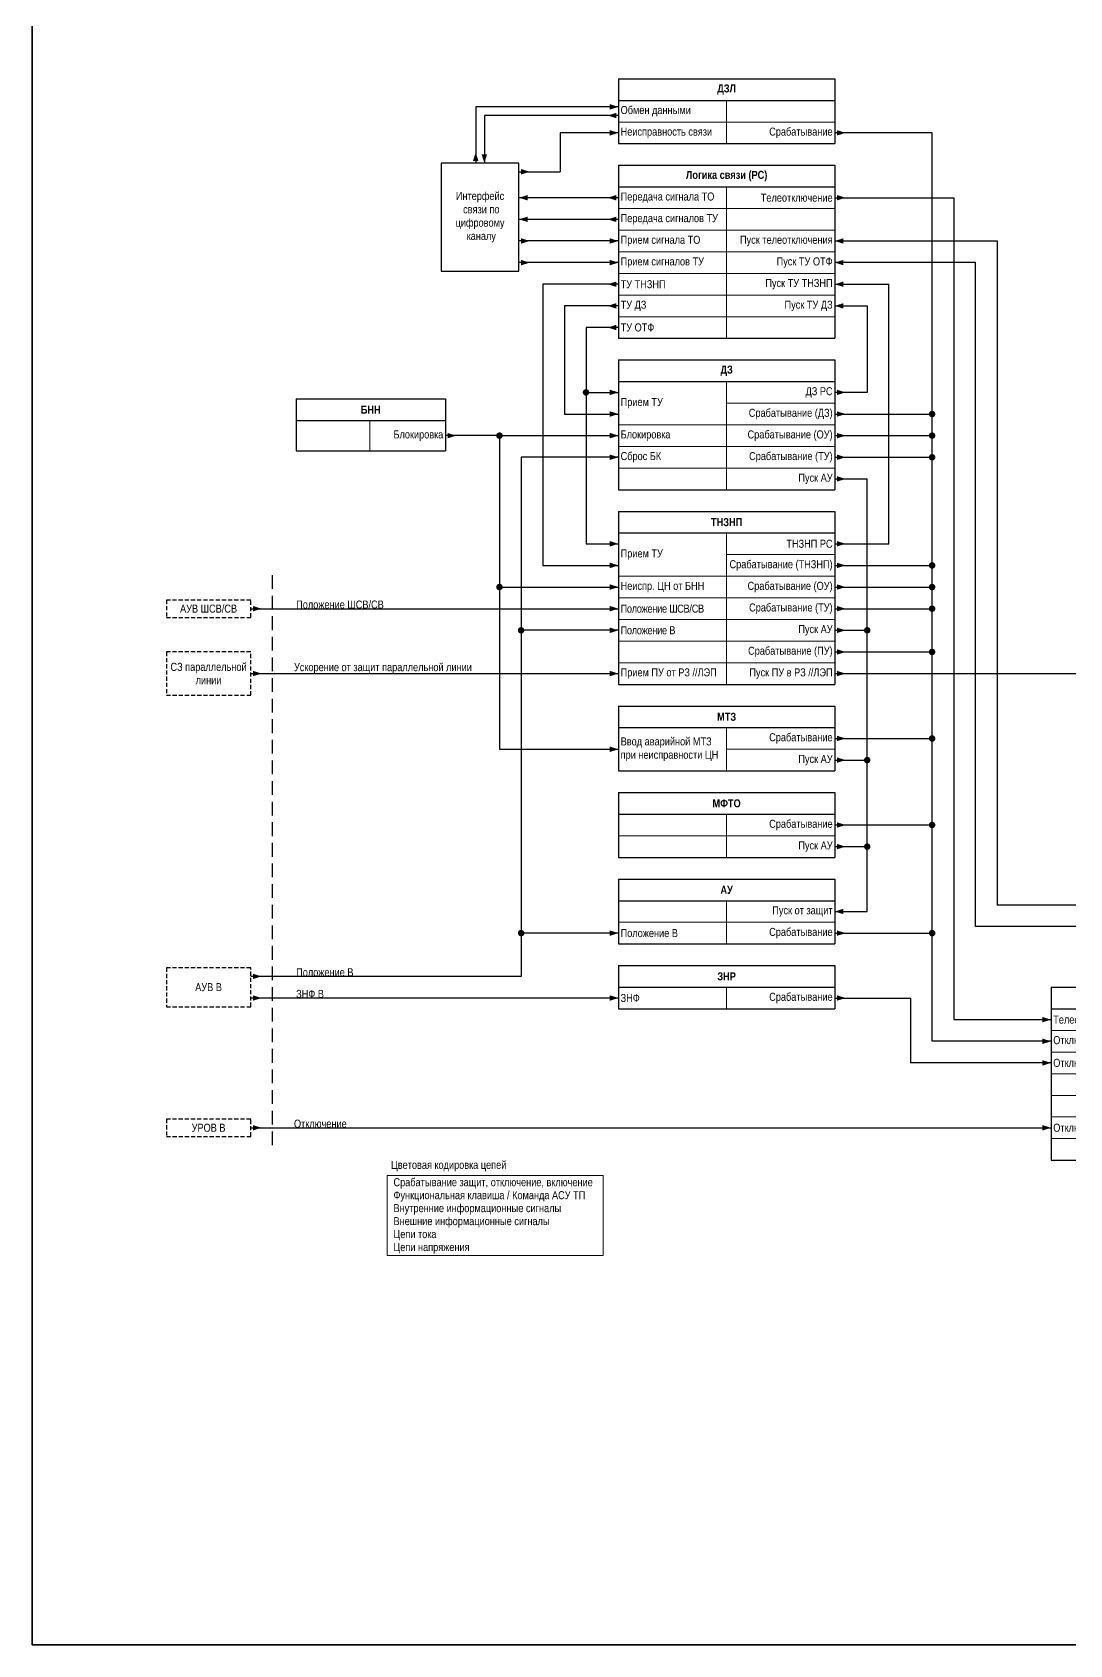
# Model space of a CAD drawing. Header units: millimetres. Extents: x -14593 to 14732, y -17400 to 5232.
# Drawn here: x 3979 to 4459, y -1124 to -378 of the extents above; entities that cross this region are included whole.
import ezdxf
from ezdxf.enums import TextEntityAlignment as Align

# ---------------------------------------------------------------- set-up
doc = ezdxf.new("R2010")
doc.units = ezdxf.units.MM
doc.linetypes.add('штриховая2', pattern=[9.525, 6.35, -3.175])
for name, color, linetype, lineweight in [('Основная', 7, 'Continuous', 30), ('Отключение_включение', 1, 'Continuous', 30), ('Тонкая', 7, 'Continuous', 18), ('Цепи внешние', 84, 'Continuous', 30), ('Цепи внутренние', 5, 'Continuous', 30), ('Цепи ТН', 200, 'Continuous', 30), ('Цепи ТТ', 23, 'Continuous', 30), ('Цепь - ФК и АСУ', 132, 'Continuous', 30)]:
    doc.layers.add(name, color=color, linetype=linetype, lineweight=lineweight)
doc.layers.add('Рамка', color=8, linetype='Continuous', lineweight=35, plot=False)
doc.styles.add('Narrow', font='ARIALN.TTF')
doc.styles.add('Табл дан', font='ARIALN.TTF')
doc.styles.add('Табл загол', font='ARIALNB.TTF')

# ---------------------------------------------------------------- blocks, each defined once
blk = doc.blocks.new('*T244')
at = {"layer": 'Основная', "color": 0, "linetype": 'ByBlock', "lineweight": -2, "transparency": 16777216}
for p, q in [((0, 0), (100, 0)), ((0, 0), (0, -10)), ((100, 0), (100, -10))]:
    blk.add_line(p, q, dxfattribs=at)
at = {"layer": 'Основная', "color": 0, "linetype": 'ByBlock', "lineweight": 30, "transparency": 16777216}
for p, q in [((0, -10), (100, -10)), ((0, -10), (0, -60)), ((100, -10), (100, -60)), ((0, -60), (100, -60))]:
    blk.add_line(p, q, dxfattribs=at)
at = {"layer": 'Основная', "color": 0, "linetype": 'ByBlock', "lineweight": 18, "transparency": 16777216}
for p, q in [((50, -10), (50, -60)), ((50, -20), (100, -20)), ((0, -30), (100, -30)), ((0, -40), (100, -40)), ((0, -50), (100, -50))]:
    blk.add_line(p, q, dxfattribs=at)
at = {"layer": 'Основная', "color": 0, "transparency": 16777216, "char_height": 3.7}
for s, insert, width, attachment_point, style in [('{\\C256;ДЗ}', (50, -5), 97, 5, 'Табл загол'), ('ДЗ РС', (99, -15), 48, 6, 'Табл дан'), ('Прием ТУ', (1, -20), 48, 4, 'Табл дан'), ('Срабатывание (ДЗ)', (99, -25), 48, 6, 'Табл дан'), ('{\\C256;Блокировка}', (1, -35), 48, 4, 'Табл дан'), ('Срабатывание (ОУ)', (99, -35), 48, 6, 'Табл дан'), ('Сброс БК', (1, -45), 48, 4, 'Табл дан'), ('Срабатывание (ТУ)', (99, -45), 48, 6, 'Табл дан'), ('Пуск АУ', (99, -55), 48, 6, 'Табл дан')]:
    blk.add_mtext(s, dxfattribs=dict(at, insert=insert, width=width, attachment_point=attachment_point, style=style))
blk = doc.blocks.new('*T245')
at = {"layer": 'Основная', "color": 0, "linetype": 'ByBlock', "lineweight": -2, "transparency": 16777216}
for p, q in [((0, 0), (100, 0)), ((0, 0), (0, -10)), ((100, 0), (100, -10))]:
    blk.add_line(p, q, dxfattribs=at)
at = {"layer": 'Основная', "color": 0, "linetype": 'ByBlock', "lineweight": 30, "transparency": 16777216}
for p, q in [((0, -10), (100, -10)), ((0, -10), (0, -80)), ((100, -10), (100, -80)), ((0, -80), (100, -80))]:
    blk.add_line(p, q, dxfattribs=at)
at = {"layer": 'Основная', "color": 0, "linetype": 'ByBlock', "lineweight": 18, "transparency": 16777216}
for p, q in [((50, -10), (50, -80)), ((50, -20), (100, -20)), ((0, -30), (100, -30)), ((0, -40), (100, -40)), ((0, -50), (100, -50)), ((0, -60), (100, -60)), ((0, -70), (100, -70))]:
    blk.add_line(p, q, dxfattribs=at)
at = {"layer": 'Основная', "color": 0, "transparency": 16777216, "char_height": 3.7}
for s, insert, width, attachment_point, style in [('{\\C256;ТНЗНП}', (50, -5), 97, 5, 'Табл загол'), ('ТНЗНП РС', (99, -15), 48, 6, 'Табл дан'), ('Прием ТУ', (1, -20), 48, 4, 'Табл дан'), ('Срабатывание ({\\C256;ТНЗНП)}', (99, -25), 48, 6, 'Табл дан'), ('{\\C256;Неиспр. ЦН от БНН}', (1, -35), 48, 4, 'Табл дан'), ('Срабатывание (ОУ)', (99, -35), 48, 6, 'Табл дан'), ('{\\T0.95;Положение ШСВ/СВ}', (1, -45), 48, 4, 'Табл дан'), ('Срабатывание (ТУ)', (99, -45), 48, 6, 'Табл дан'), ('{\\T0.95;Положение В}', (1, -55), 48, 4, 'Табл дан'), ('Пуск АУ', (99, -55), 48, 6, 'Табл дан'), ('Срабатывание (ПУ)', (99, -65), 48, 6, 'Табл дан'), ('Прием ПУ от РЗ //ЛЭП', (1, -75), 48, 4, 'Табл дан'), ('Пуск ПУ в РЗ //ЛЭП', (99, -75), 48, 6, 'Табл дан')]:
    blk.add_mtext(s, dxfattribs=dict(at, insert=insert, width=width, attachment_point=attachment_point, style=style))
blk = doc.blocks.new('*T246')
at = {"layer": 'Основная', "color": 0, "linetype": 'ByBlock', "lineweight": -2, "transparency": 16777216}
for p, q in [((0, 0), (100, 0)), ((0, 0), (0, -10)), ((100, 0), (100, -10))]:
    blk.add_line(p, q, dxfattribs=at)
at = {"layer": 'Основная', "color": 0, "linetype": 'ByBlock', "lineweight": 30, "transparency": 16777216}
for p, q in [((0, -10), (100, -10)), ((0, -10), (0, -30)), ((100, -10), (100, -30)), ((0, -30), (100, -30))]:
    blk.add_line(p, q, dxfattribs=at)
at = {"layer": 'Основная', "color": 0, "linetype": 'ByBlock', "lineweight": 18, "transparency": 16777216}
for p, q in [((50, -10), (50, -30)), ((0, -20), (100, -20))]:
    blk.add_line(p, q, dxfattribs=at)
at = {"layer": 'Основная', "color": 0, "transparency": 16777216, "char_height": 3.7}
for s, insert, width, attachment_point, style in [('{\\C256;МФТО}', (50, -5), 97, 5, 'Табл загол'), ('Срабатывание ', (99, -15), 48, 6, 'Табл дан'), ('Пуск АУ', (99, -25), 48, 6, 'Табл дан')]:
    blk.add_mtext(s, dxfattribs=dict(at, insert=insert, width=width, attachment_point=attachment_point, style=style))
blk = doc.blocks.new('*T247')
at = {"layer": 'Основная', "color": 0, "linetype": 'ByBlock', "lineweight": -2, "transparency": 16777216}
for p, q in [((0, 0), (100, 0)), ((0, 0), (0, -10)), ((100, 0), (100, -10))]:
    blk.add_line(p, q, dxfattribs=at)
at = {"layer": 'Основная', "color": 0, "linetype": 'ByBlock', "lineweight": 30, "transparency": 16777216}
for p, q in [((0, -10), (100, -10)), ((0, -10), (0, -30)), ((100, -10), (100, -30)), ((0, -30), (100, -30))]:
    blk.add_line(p, q, dxfattribs=at)
at = {"layer": 'Основная', "color": 0, "linetype": 'ByBlock', "lineweight": 18, "transparency": 16777216}
for p, q in [((50, -10), (50, -30)), ((50, -20), (100, -20))]:
    blk.add_line(p, q, dxfattribs=at)
at = {"layer": 'Основная', "color": 0, "transparency": 16777216, "char_height": 3.7}
for s, insert, width, attachment_point, style in [('{\\C256;МТЗ}', (50, -5), 97, 5, 'Табл загол'), ('Ввод аварийной МТЗ при неисправности ЦН', (1, -20), 48, 4, 'Табл дан'), ('Срабатывание', (99, -15), 48, 6, 'Табл дан'), ('Пуск АУ', (99, -25), 48, 6, 'Табл дан')]:
    blk.add_mtext(s, dxfattribs=dict(at, insert=insert, width=width, attachment_point=attachment_point, style=style))
blk = doc.blocks.new('*T248')
at = {"layer": 'Основная', "color": 0, "linetype": 'ByBlock', "lineweight": -2, "transparency": 16777216}
for p, q in [((0, 0), (100, 0)), ((0, 0), (0, -10)), ((100, 0), (100, -10))]:
    blk.add_line(p, q, dxfattribs=at)
at = {"layer": 'Основная', "color": 0, "linetype": 'ByBlock', "lineweight": 30, "transparency": 16777216}
for p, q in [((0, -10), (100, -10)), ((0, -10), (0, -20)), ((100, -10), (100, -20)), ((0, -20), (100, -20))]:
    blk.add_line(p, q, dxfattribs=at)
at = {"layer": 'Основная', "color": 0, "linetype": 'ByBlock', "lineweight": 18, "transparency": 16777216}
blk.add_line((50, -10), (50, -20), dxfattribs=at)
at = {"layer": 'Основная', "color": 0, "transparency": 16777216, "char_height": 3.7}
for s, insert, width, attachment_point, style in [('{\\C256;ЗНР}', (50, -5), 97, 5, 'Табл загол'), ('ЗНФ', (1, -15), 48, 4, 'Табл дан'), ('Срабатывание', (99, -15), 48, 6, 'Табл дан')]:
    blk.add_mtext(s, dxfattribs=dict(at, insert=insert, width=width, attachment_point=attachment_point, style=style))
blk = doc.blocks.new('Point')
at = {"layer": 'Основная', "color": 0, "const_width": 1.5}
blk.add_lwpolyline([(-0.75, 0, 1), (0.75, 0, 1)], format="xyb", close=True, dxfattribs=at)
blk = doc.blocks.new('*T249')
at = {"layer": 'Основная', "color": 0, "linetype": 'ByBlock', "lineweight": -2, "transparency": 16777216}
for p, q in [((0, 0), (100, 0)), ((0, 0), (0, -10)), ((100, 0), (100, -10))]:
    blk.add_line(p, q, dxfattribs=at)
at = {"layer": 'Основная', "color": 0, "linetype": 'ByBlock', "lineweight": 30, "transparency": 16777216}
for p, q in [((0, -10), (100, -10)), ((0, -10), (0, -80)), ((100, -10), (100, -80)), ((0, -80), (100, -80))]:
    blk.add_line(p, q, dxfattribs=at)
at = {"layer": 'Основная', "color": 0, "linetype": 'ByBlock', "lineweight": 18, "transparency": 16777216}
for p, q in [((50, -10), (50, -80)), ((0, -20), (100, -20)), ((0, -30), (100, -30)), ((0, -40), (100, -40)), ((0, -50), (100, -50)), ((0, -60), (100, -60)), ((0, -70), (100, -70))]:
    blk.add_line(p, q, dxfattribs=at)
at = {"layer": 'Основная', "color": 0, "transparency": 16777216, "char_height": 3.7}
for s, insert, width, attachment_point, style in [('{\\C256;Логика отключения}', (50, -5), 97, 5, 'Табл загол'), ('Телеотключение', (1, -15), 48, 4, 'Табл дан'), ('Пуск ТУ ОТФ', (99, -15), 48, 6, 'Табл дан'), ('{\\C256;Отключение от защит}', (1, -25), 48, 4, 'Табл дан'), ('Пуск ТО', (99, -25), 48, 6, 'Табл дан'), ('Отключение от ЗНР', (1, -35), 48, 4, 'Табл дан'), ('Отключение', (99, -45), 48, 6, 'Табл дан'), ('Запрет АПВ', (99, -55), 48, 6, 'Табл дан'), ('Отключение от УРОВ', (1, -65), 48, 4, 'Табл дан'), ('Пуск УРОВ', (99, -75), 48, 6, 'Табл дан')]:
    blk.add_mtext(s, dxfattribs=dict(at, insert=insert, width=width, attachment_point=attachment_point, style=style))
blk = doc.blocks.new('*T250')
at = {"layer": 'Основная', "color": 0, "linetype": 'ByBlock', "lineweight": -2, "transparency": 16777216}
for p, q in [((0, 0), (69, 0)), ((0, 0), (0, -10)), ((69, 0), (69, -10))]:
    blk.add_line(p, q, dxfattribs=at)
at = {"layer": 'Основная', "color": 0, "linetype": 'ByBlock', "lineweight": 30, "transparency": 16777216}
for p, q in [((0, -10), (69, -10)), ((0, -10), (0, -24)), ((69, -10), (69, -24)), ((0, -24), (69, -24))]:
    blk.add_line(p, q, dxfattribs=at)
at = {"layer": 'Основная', "color": 0, "linetype": 'ByBlock', "lineweight": 18, "transparency": 16777216}
blk.add_line((34, -10), (34, -24), dxfattribs=at)
at = {"layer": 'Основная', "color": 0, "transparency": 16777216, "char_height": 3.7}
for s, insert, width, attachment_point, style in [('{\\C256;БНН}', (34.5, -5), 66, 5, 'Табл загол'), ('Блокировка', (68, -17), 33, 6, 'Табл дан')]:
    blk.add_mtext(s, dxfattribs=dict(at, insert=insert, width=width, attachment_point=attachment_point, style=style))
blk = doc.blocks.new('*T251')
at = {"layer": 'Основная', "color": 0, "linetype": 'ByBlock', "lineweight": -2, "transparency": 16777216}
for p, q in [((0, 0), (100, 0)), ((0, 0), (0, -10)), ((100, 0), (100, -10))]:
    blk.add_line(p, q, dxfattribs=at)
at = {"layer": 'Основная', "color": 0, "linetype": 'ByBlock', "lineweight": 30, "transparency": 16777216}
for p, q in [((0, -10), (100, -10)), ((0, -10), (0, -30)), ((100, -10), (100, -30)), ((0, -30), (100, -30))]:
    blk.add_line(p, q, dxfattribs=at)
at = {"layer": 'Основная', "color": 0, "linetype": 'ByBlock', "lineweight": 18, "transparency": 16777216}
for p, q in [((50, -10), (50, -30)), ((0, -20), (100, -20))]:
    blk.add_line(p, q, dxfattribs=at)
at = {"layer": 'Основная', "color": 0, "transparency": 16777216, "char_height": 3.7}
for s, insert, width, attachment_point, style in [('{\\C256;АУ}', (50, -5), 97, 5, 'Табл загол'), ('Пуск от защит', (99, -15), 48, 6, 'Табл дан'), ('Срабатывание', (99, -25), 48, 6, 'Табл дан'), ('Положение В', (1, -25), 48, 4, 'Табл дан')]:
    blk.add_mtext(s, dxfattribs=dict(at, insert=insert, width=width, attachment_point=attachment_point, style=style))
blk = doc.blocks.new('*T252')
at = {"layer": 'Основная', "color": 0, "linetype": 'ByBlock', "lineweight": -2, "transparency": 16777216}
for p, q in [((0, 0), (100, 0)), ((0, 0), (0, -10)), ((100, 0), (100, -10))]:
    blk.add_line(p, q, dxfattribs=at)
at = {"layer": 'Основная', "color": 0, "linetype": 'ByBlock', "lineweight": 30, "transparency": 16777216}
for p, q in [((0, -10), (100, -10)), ((0, -10), (0, -30)), ((100, -10), (100, -30)), ((0, -30), (100, -30))]:
    blk.add_line(p, q, dxfattribs=at)
at = {"layer": 'Основная', "color": 0, "linetype": 'ByBlock', "lineweight": 18, "transparency": 16777216}
for p, q in [((50, -10), (50, -30)), ((0, -20), (100, -20))]:
    blk.add_line(p, q, dxfattribs=at)
at = {"layer": 'Основная', "color": 0, "transparency": 16777216, "char_height": 3.7}
for s, insert, width, attachment_point, style in [('ДЗЛ', (50, -5), 97, 5, 'Табл загол'), ('{\\C256;Обмен данными}', (1, -15), 48, 4, 'Табл дан'), ('Срабатывание ', (99, -25), 48, 6, 'Табл дан'), ('{\\C256;Неисправность связи}', (1, -25), 48, 4, 'Табл дан')]:
    blk.add_mtext(s, dxfattribs=dict(at, insert=insert, width=width, attachment_point=attachment_point, style=style))
blk = doc.blocks.new('*T280')
at = {"layer": 'Основная', "color": 0, "linetype": 'ByBlock', "lineweight": -2, "transparency": 16777216}
for p, q in [((0, 0), (100, 0)), ((0, 0), (0, -10)), ((100, 0), (100, -10))]:
    blk.add_line(p, q, dxfattribs=at)
at = {"layer": 'Основная', "color": 0, "linetype": 'ByBlock', "lineweight": 30, "transparency": 16777216}
for p, q in [((0, -10), (100, -10)), ((0, -10), (0, -80)), ((100, -10), (100, -80)), ((0, -80), (100, -80))]:
    blk.add_line(p, q, dxfattribs=at)
at = {"layer": 'Основная', "color": 0, "linetype": 'ByBlock', "lineweight": 18, "transparency": 16777216}
for p, q in [((50, -10), (50, -80)), ((0, -20), (100, -20)), ((0, -30), (100, -30)), ((0, -40), (100, -40)), ((0, -50), (100, -50)), ((0, -60), (100, -60)), ((0, -70), (100, -70))]:
    blk.add_line(p, q, dxfattribs=at)
at = {"layer": 'Основная', "color": 0, "transparency": 16777216, "char_height": 3.7}
for s, insert, width, attachment_point, style in [('Логика связи (РС)', (50, -5), 97, 5, 'Табл загол'), ('Передача сигнала ТО ', (1, -15), 48, 4, 'Табл дан'), ('Телеотключение', (99, -15), 48, 6, 'Табл дан'), ('Передача сигналов ТУ', (1, -25), 48, 4, 'Табл дан'), ('Прием сигнала ТО ', (1, -35), 48, 4, 'Табл дан'), ('Пуск телеотключения', (99, -35), 48, 6, 'Табл дан'), ('Прием сигналов ТУ', (1, -45), 48, 4, 'Табл дан'), ('Пуск ТУ ОТФ', (99, -45), 48, 6, 'Табл дан'), ('ТУ ТНЗНП', (1, -55), 48, 4, 'Табл дан'), ('Пуск ТУ ТНЗНП', (99, -55), 48, 6, 'Табл дан'), ('ТУ ДЗ', (1, -65), 48, 4, 'Табл дан'), ('Пуск ТУ ДЗ', (99, -65), 48, 6, 'Табл дан'), ('ТУ ОТФ', (1, -75), 48, 4, 'Табл дан')]:
    blk.add_mtext(s, dxfattribs=dict(at, insert=insert, width=width, attachment_point=attachment_point, style=style))

msp = doc.modelspace()

# ---------------------------------------------------------------- linework, layer by layer
at = {"layer": 'Основная', "ltscale": 0.3}
msp.add_lwpolyline([(4204, -439), (4168, -439), (4168, -489), (4204, -489)], close=True, dxfattribs=at)
at = {"layer": 'Отключение_включение', "ltscale": 0.3}
for points in [[(4355, -425, 0, 2.5, 0), (4351, -425, 0, 0, 0)], [(4204, -455, 0, 2.5, 0), (4208, -455, 0, 0, 0)], [(4245, -455, 0, 2.5, 0), (4249, -455, 0, 0, 0)], [(4355, -455, 0, 2.5, 0), (4351, -455, 0, 0, 0)], [(4209, -475, 0, 2.5, 0), (4205, -475, 0, 0, 0)], [(4250, -475, 0, 2.5, 0), (4246, -475, 0, 0, 0)], [(4350, -475, 0, 2.5, 0), (4354, -475, 0, 0, 0)], [(4355, -555, 0, 2.5, 0), (4351, -555, 0, 0, 0)], [(4355, -565, 0, 2.5, 0), (4351, -565, 0, 0, 0)], [(4355, -575, 0, 2.5, 0), (4351, -575, 0, 0, 0)], [(4355, -625, 0, 2.5, 0), (4351, -625, 0, 0, 0)], [(4355, -635, 0, 2.5, 0), (4351, -635, 0, 0, 0)], [(4355, -645, 0, 2.5, 0), (4351, -645, 0, 0, 0)], [(4355, -665, 0, 2.5, 0), (4351, -665, 0, 0, 0)], [(4355, -705, 0, 2.5, 0), (4351, -705, 0, 0, 0)], [(4355, -745, 0, 2.5, 0), (4351, -745, 0, 0, 0)], [(4355, -795, 0, 2.5, 0), (4351, -795, 0, 0, 0)], [(4355, -825, 0, 2.5, 0), (4351, -825, 0, 0, 0)], [(4450, -835, 0, 2.5, 0), (4446, -835, 0, 0, 0)], [(4450, -845, 0, 2.5, 0), (4446, -845, 0, 0, 0)], [(4450, -855, 0, 2.5, 0), (4446, -855, 0, 0, 0)], [(4085, -885, 0, 2.5, 0), (4081, -885, 0, 0, 0)], [(4450, -885, 0, 2.5, 0), (4446, -885, 0, 0, 0)]]:
    msp.add_lwpolyline(points, format="xyseb", dxfattribs=at)
for points in [[(4395, -425), (4350, -425)], [(4395, -845), (4395, -425)], [(4250, -455), (4204, -455)], [(4350, -455), (4405, -455)], [(4405, -455), (4405, -835)], [(4250, -475), (4204, -475)], [(4350, -475), (4425, -475)], [(4425, -475), (4425, -782)], [(4350, -625), (4395, -625)], [(4350, -635), (4395, -635), (4395, -635)], [(4350, -705), (4395, -705)], [(4350, -745), (4395, -745)], [(4575, -782), (4425, -782)], [(4350, -795), (4395, -795)], [(4350, -825), (4385, -825)], [(4405, -835), (4450, -835)], [(4450, -845), (4395, -845)], [(4450, -855), (4385, -855)]]:
    msp.add_lwpolyline(points, dxfattribs=at)
at = {"layer": 'Отключение_включение'}
for points in [[(4350, -555), (4395, -555)], [(4350, -565), (4395, -565)], [(4350, -575), (4395, -575)], [(4350, -645), (4395, -645)], [(4350, -665), (4395, -665)], [(4385, -825), (4385, -855)], [(4080, -885), (4450, -885)]]:
    msp.add_lwpolyline(points, dxfattribs=at)
at = {"layer": 'Рамка', "color": 1}
msp.add_lwpolyline([(3979, 19), (4730, 19), (4730, -1124), (3979, -1124)], close=True, dxfattribs=at)
at = {"layer": 'Тонкая', "ltscale": 0.3}
msp.add_lwpolyline([(4143, -907), (4243, -907), (4243, -944), (4143, -944)], close=True, dxfattribs=at)
at = {"layer": 'Цепи внешние', "ltscale": 0.3}
for points in [[(4250, -575, 0, 2.5, 0), (4246, -575, 0, 0, 0)], [(4085, -645, 0, 2.5, 0), (4081, -645, 0, 0, 0)], [(4250, -645, 0, 2.5, 0), (4246, -645, 0, 0, 0)], [(4250, -655, 0, 2.5, 0), (4246, -655, 0, 0, 0)], [(4085, -675, 0, 2.5, 0), (4081, -675, 0, 0, 0)], [(4250, -675, 0, 2.5, 0), (4246, -675, 0, 0, 0)], [(4355, -675, 0, 2.5, 0), (4351, -675, 0, 0, 0)], [(4250, -795, 0, 2.5, 0), (4246, -795, 0, 0, 0)], [(4085, -815, 0, 2.5, 0), (4081, -815, 0, 0, 0)], [(4085, -825, 0, 2.5, 0), (4081, -825, 0, 0, 0)], [(4250, -825, 0, 2.5, 0), (4246, -825, 0, 0, 0)]]:
    msp.add_lwpolyline(points, format="xyseb", dxfattribs=at)
for points in [[(4205, -575), (4205, -815)], [(4250, -575), (4205, -575)], [(4250, -655), (4205, -655)], [(4250, -795), (4205, -795)], [(4205, -815), (4080, -815)], [(4250, -825), (4080, -825)]]:
    msp.add_lwpolyline(points, dxfattribs=at)
at = {"layer": 'Цепи внешние', "linetype": 'штриховая2', "ltscale": 0.3}
for points in [[(4080, -641), (4041, -641), (4041, -649), (4080, -649)], [(4080, -665), (4041, -665), (4041, -685), (4080, -685)], [(4080, -811), (4041, -811), (4041, -829), (4080, -829)], [(4080, -881), (4041, -881), (4041, -889), (4080, -889)]]:
    msp.add_lwpolyline(points, close=True, dxfattribs=at)
at = {"layer": 'Цепи внешние'}
for points in [[(4080, -645), (4250, -645)], [(4080, -675), (4250, -675)], [(4350, -675), (4587, -675)]]:
    msp.add_lwpolyline(points, dxfattribs=at)
at = {"layer": 'Цепи внутренние', "ltscale": 0.3}
for points in [[(4250, -413), (4184, -413)], [(4184, -413), (4184, -439)], [(4188, -417), (4188, -439)], [(4250, -417), (4188, -417)], [(4223, -425), (4223, -443)], [(4250, -425), (4223, -425)], [(4204, -443), (4223, -443)], [(4250, -465), (4204, -465)], [(4250, -485), (4204, -485)], [(4415, -485), (4350, -485)], [(4415, -792), (4415, -485)], [(4215, -495), (4215, -625)], [(4250, -495), (4215, -495)], [(4350, -495), (4375, -495)], [(4375, -615), (4375, -495)], [(4225, -505), (4225, -555)], [(4250, -505), (4225, -505)], [(4350, -505), (4365, -505)], [(4365, -505), (4365, -545)], [(4235, -545), (4250, -545)], [(4365, -545), (4350, -545)], [(4225, -555), (4250, -555)], [(4195, -565), (4170, -565)], [(4235, -615), (4250, -615)], [(4350, -615), (4375, -615)], [(4215, -625), (4250, -625)], [(4350, -785), (4365, -785)], [(4565, -792), (4415, -792)]]:
    msp.add_lwpolyline(points, dxfattribs=at)
for points in [[(4245, -417, 0, 2.5, 0), (4249, -417, 0, 0, 0)], [(4250, -413, 0, 2.5, 0), (4246, -413, 0, 0, 0)], [(4250, -425, 0, 2.5, 0), (4246, -425, 0, 0, 0)], [(4184, -434, 0, 2.5, 0), (4184, -438, 0, 0, 0)], [(4188, -439, 0, 2.5, 0), (4188, -435, 0, 0, 0)], [(4209, -443, 0, 2.5, 0), (4205, -443, 0, 0, 0)], [(4204, -465, 0, 2.5, 0), (4208, -465, 0, 0, 0)], [(4245, -465, 0, 2.5, 0), (4249, -465, 0, 0, 0)], [(4209, -485, 0, 2.5, 0), (4205, -485, 0, 0, 0)], [(4250, -485, 0, 2.5, 0), (4246, -485, 0, 0, 0)], [(4350, -485, 0, 2.5, 0), (4354, -485, 0, 0, 0)], [(4245, -495, 0, 2.5, 0), (4249, -495, 0, 0, 0)], [(4350, -495, 0, 2.5, 0), (4354, -495, 0, 0, 0)], [(4245, -505, 0, 2.5, 0), (4249, -505, 0, 0, 0)], [(4350, -505, 0, 2.5, 0), (4354, -505, 0, 0, 0)], [(4245, -515, 0, 2.5, 0), (4249, -515, 0, 0, 0)], [(4250, -545, 0, 2.5, 0), (4246, -545, 0, 0, 0)], [(4355, -545, 0, 2.5, 0), (4351, -545, 0, 0, 0)], [(4250, -555, 0, 2.5, 0), (4246, -555, 0, 0, 0)], [(4175, -565, 0, 2.5, 0), (4171, -565, 0, 0, 0)], [(4250, -565, 0, 2.5, 0), (4246, -565, 0, 0, 0)], [(4355, -585, 0, 2.5, 0), (4351, -585, 0, 0, 0)], [(4250, -615, 0, 2.5, 0), (4246, -615, 0, 0, 0)], [(4355, -615, 0, 2.5, 0), (4351, -615, 0, 0, 0)], [(4250, -625, 0, 2.5, 0), (4246, -625, 0, 0, 0)], [(4250, -635, 0, 2.5, 0), (4246, -635, 0, 0, 0)], [(4355, -655, 0, 2.5, 0), (4351, -655, 0, 0, 0)], [(4250, -710, 0, 2.5, 0), (4246, -710, 0, 0, 0)], [(4355, -715, 0, 2.5, 0), (4351, -715, 0, 0, 0)], [(4355, -755, 0, 2.5, 0), (4351, -755, 0, 0, 0)], [(4350, -785, 0, 2.5, 0), (4354, -785, 0, 0, 0)]]:
    msp.add_lwpolyline(points, format="xyseb", dxfattribs=at)
at = {"layer": 'Цепи внутренние'}
for points in [[(4250, -515), (4235, -515)], [(4235, -515), (4235, -615)], [(4195, -565), (4195, -710)], [(4195, -565), (4250, -565)], [(4350, -585), (4365, -585)], [(4365, -785), (4365, -585)], [(4195, -635), (4250, -635)], [(4350, -655), (4365, -655)], [(4195, -710), (4250, -710)], [(4350, -715), (4365, -715)], [(4350, -755), (4365, -755)]]:
    msp.add_lwpolyline(points, dxfattribs=at)
at = {"layer": 'Цепи внутренние', "linetype": 'штриховая2'}
msp.add_lwpolyline([(4090, -893), (4090, -628)], dxfattribs=at)

# ---------------------------------------------------------------- block references
for name, p in [('*T252', (4250, -400)), ('*T280', (4250, -440)), ('*T244', (4250, -530)), ('*T250', (4101, -548)), ('*T245', (4250, -600)), ('*T247', (4250, -690)), ('*T246', (4250, -730)), ('*T251', (4250, -770)), ('*T248', (4250, -810)), ('*T249', (4450, -820))]:
    msp.add_blockref(name, p)
at = {"layer": 'Отключение_включение'}
for p in [(4395, -555), (4395, -565), (4395, -575), (4395, -625), (4395, -635), (4395, -645), (4395, -665), (4395, -705), (4395, -745), (4395, -795)]:
    msp.add_blockref('Point', p, dxfattribs=at)
at = {"layer": 'Цепи внешние'}
for p in [(4205, -655), (4205, -795)]:
    msp.add_blockref('Point', p, dxfattribs=at)
at = {"layer": 'Цепи внутренние'}
for p in [(4235, -545), (4195, -565), (4195, -635), (4365, -655), (4365, -715), (4365, -755)]:
    msp.add_blockref('Point', p, dxfattribs=at)

# ---------------------------------------------------------------- texts
at = {"layer": 'Основная', "style": 'Narrow'}
msp.add_text('Цветовая кодировка цепей', height=3.7, dxfattribs=at).set_placement((4171.5, -904), align=Align.CENTER)
at = {"layer": 'Основная', "char_height": 3.7, "style": 'Narrow'}
for s, insert, width, attachment_point in [('Интерфейс\\P связи по цифровому\\P каналу', (4186, -464), 36, 5), ('Положение ШСВ/СВ', (4101, -645), 65, 7), ('АУВ ШСВ/СВ', (4060.5, -645), 39, 5), ('СЗ параллельной линии', (4060.5, -675), 39, 5), ('Ускорение от защит параллельной линии', (4100, -675), 85, 7), ('Положение В', (4101, -815), 65, 7), ('АУВ В', (4060.5, -820), 39, 5), ('ЗНФ В', (4101, -825), 65, 7), ('УРОВ В', (4060.5, -885), 39, 5), ('Отключение', (4100, -885), 65, 7)]:
    msp.add_mtext(s, dxfattribs=dict(at, insert=insert, width=width, attachment_point=attachment_point))
at = {"layer": 'Отключение_включение', "style": 'Narrow'}
msp.add_text('Срабатывание защит, отключение, включение', height=3.7, dxfattribs=at).set_placement((4146, -912))
at = {"layer": 'Цепи внешние', "style": 'Narrow'}
msp.add_text('Внешние информационные сигналы', height=3.7, dxfattribs=at).set_placement((4146, -930))
at = {"layer": 'Цепи внутренние', "style": 'Narrow'}
msp.add_text('Внутренние информационные сигналы', height=3.7, dxfattribs=at).set_placement((4146, -924))
at = {"layer": 'Цепи ТН', "style": 'Narrow'}
msp.add_text('Цепи напряжения', height=3.7, dxfattribs=at).set_placement((4146, -942))
at = {"layer": 'Цепи ТТ', "style": 'Narrow'}
msp.add_text('Цепи тока', height=3.7, dxfattribs=at).set_placement((4146, -936))
at = {"layer": 'Цепь - ФК и АСУ', "style": 'Narrow'}
msp.add_text('Функциональная клавиша / Команда АСУ ТП', height=3.7, dxfattribs=at).set_placement((4146, -918))

doc.saveas('drawing.dxf')
